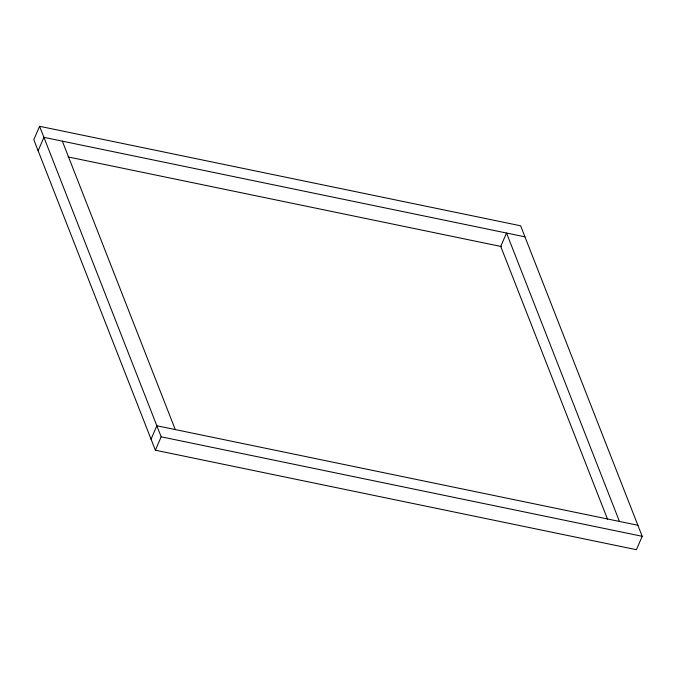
<?xml version="1.0" encoding="UTF-8"?>
<svg xmlns="http://www.w3.org/2000/svg" width="676" height="676" viewBox="0 0 676 676"><rect width="100%" height="100%" fill="white"/><g stroke="black" fill="none" stroke-linecap="round" stroke-linejoin="round"><path stroke-width="1.01" d="M39.597 126.302L33.8 139.695L155.37 450.208L636.403 549.698L642.2 536.305L520.63 225.792L39.597 126.302L161.167 436.814L155.37 450.208M38.126 150.74L43.923 137.346L524.948 236.837M151.052 439.163L156.84 425.77L637.874 525.26M68.056 156.925L501.609 246.596M161.167 436.814L642.2 536.305M619.453 521.45L506.527 233.026L500.73 246.419L607.513 519.151M62.344 141.157L175.27 429.581"/></g></svg>
